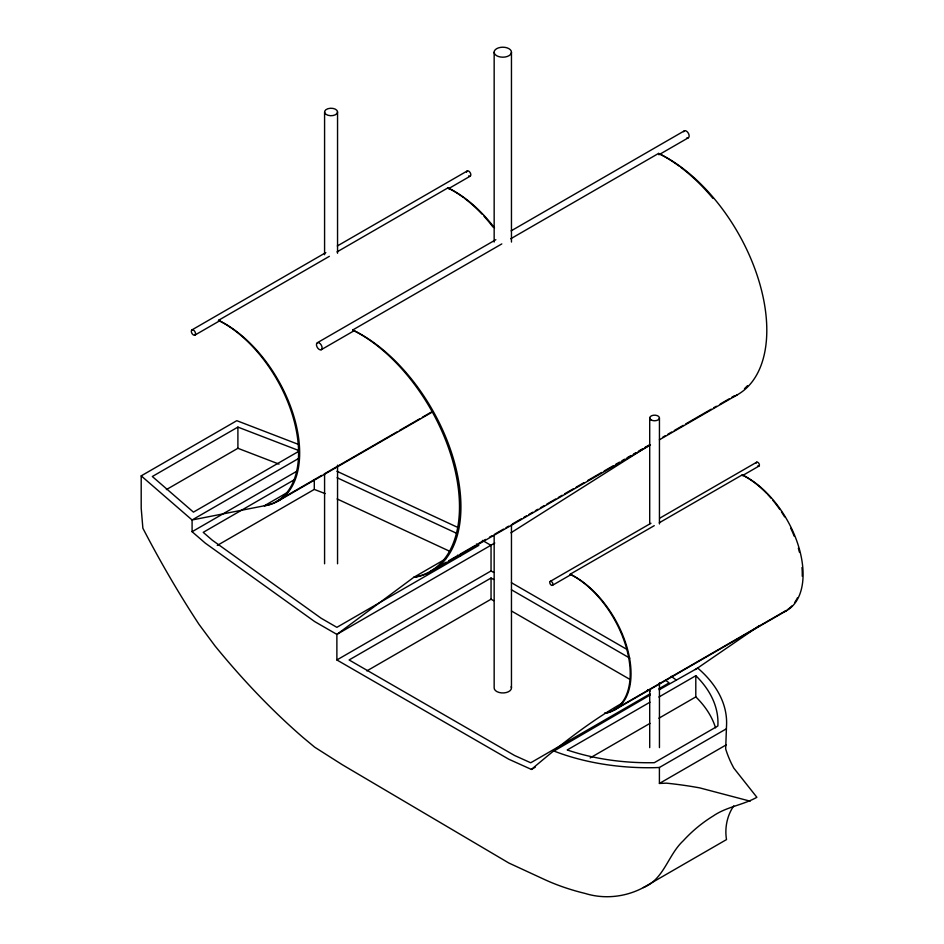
<?xml version="1.0" encoding="UTF-8"?>
<svg xmlns="http://www.w3.org/2000/svg" width="944" height="944" viewBox="0 0 944 944"><rect width="100%" height="100%" fill="white"/><g stroke="black" fill="none" stroke-linecap="round" stroke-linejoin="round"><path stroke-width="1.42" d="M298.174 444.294L236.802 420.682L141.199 475.87L141.199 508.202L142.874 528.227A568.961 257.606 69 0 0 199.007 624.35L215.02 645.944A561.114 287.318 65.1 0 0 302.941 737.394L314.694 747.188L342.176 764.652L508.84 863.017L544.393 879.454A169.342 98.849 0.6 0 0 585.245 893.472C604.467 899.431 625.671 897.048 643.36 887.596L726.514 839.582C724.555 828.124 727.092 815.498 733.759 805.869M643.36 887.596C664.092 879.265 667.927 854.945 683.314 840.715C692.07 831.157 702.112 822.802 713.157 816.017C726.455 806.79 743.081 805.067 756.876 797.291L733.759 768.05L731.435 763.519A274.385 158.415 0 0 1 725.676 748.958L726.502 726.184A169.33 97.763 0 0 0 697.71 668.057L659.148 689.816M695.457 669.532L759.531 625.553M445.733 558.86L413.873 577.256L336.878 634.392L336.878 659.962L508.84 759.247L531.425 769.431C559.993 745.076 589.752 721.617 622.391 703.009M494.774 543.024L336.878 634.392L314.694 621.589L205.249 543.107L192.092 531.708L192.092 519.979L141.199 475.87M510.928 532.805L650.145 444.707M192.01 329.869L325.833 252.603M337.303 245.983L467.304 170.935M299.165 458.159L192.092 519.979L264.367 505.772A105.952 61.171 60 0 0 294.74 423.325A105.952 61.171 60 0 0 218.477 320.346L329.362 256.331M337.008 251.918L447.893 187.891A105.952 61.171 60 0 1 463.15 197.284M194.83 335.155A2.997 1.735 60 0 0 194.086 330.577A2.997 1.735 60 0 0 191.349 331.804A2.997 1.735 60 0 0 194.83 335.155L220.318 320.441M448.459 188.729L470.124 176.221M317.408 342.707L495.836 239.693M511.129 230.867L684.459 130.791M352.69 330.011A140.585 81.172 60 0 1 455.822 467.599A140.585 81.172 60 0 1 413.873 577.256A141.27 81.562 60 0 0 454.371 467.315A141.27 81.562 60 0 0 352.69 330.011L501.807 243.918M510.728 238.773L658.57 153.424A141.27 81.562 60 0 1 679.255 166.191M321.161 349.752A4 2.313 60 0 0 320.169 343.651A4 2.313 60 0 0 316.511 345.292A4 2.313 60 0 0 321.161 349.752L354.295 330.624M658.9 154.769L688.211 137.848M298.233 450.312L237.9 427.101L152.326 476.508L193.437 512.132L298.339 451.574M166.38 489.594L237.9 448.294L279.035 464.118M192.092 531.708L296.617 471.363M295.142 479.281L203.22 532.345L212.235 540.157L321.149 618.249L336.878 627.335L478.809 545.384L476.39 543.992M288.581 491.789L264.367 505.772A105.445 60.876 60 0 0 295.826 423.526A105.445 60.876 60 0 0 218.477 320.346M277.099 501.134L321.703 475.387M324.252 473.912L396.893 431.974M399.442 430.499L419.832 418.723M422.381 417.248L431.302 412.103M277.406 501.465L432.895 411.702M217.262 545.431L314.293 489.417L325.102 493.582M430.842 571.073L434.665 568.866M437.214 567.391L446.134 562.235M448.683 560.771L457.604 555.615M460.153 554.14L475.446 545.313M477.994 543.838L485.641 539.425M489.476 537.219L492.025 535.755M494.573 534.28L503.494 529.124M506.043 527.661L508.592 526.186M512.415 523.979L521.336 518.822M523.885 517.359L526.433 515.884M528.982 514.409L532.805 512.203M535.354 510.728L537.903 509.264M540.452 507.789L544.275 505.583M546.824 504.108L555.745 498.963M558.293 497.488L562.117 495.281M564.665 493.806L573.586 488.662M576.135 487.187L583.781 482.773M587.605 480.567L601.623 472.472M604.172 470.997L613.093 465.852M615.641 464.377L619.465 462.171M622.013 460.696L624.562 459.221M627.111 457.757L630.934 455.551M633.483 454.076L636.032 452.601M638.581 451.126L642.404 448.919M644.953 447.456L648.776 445.249M662.806 437.155L665.355 435.68M667.904 434.205L671.727 431.998M674.276 430.523L683.196 425.378M685.745 423.903L711.233 409.189M713.782 407.714L716.331 406.25M720.154 404.044L729.075 398.887M731.624 397.412L734.172 395.949M431.255 571.509L650.475 444.954M659.396 439.798L737.134 394.911M336.878 659.962L491.045 570.955L493.594 572.43M493.582 579.486L491.045 578.023L349.103 659.962L514.574 755.495L530.717 762.776L650.062 693.864M366.85 670.913L491.045 599.216L493.582 600.679M550.293 581.374L650.971 523.247M659.891 518.103L756.758 462.171M570.141 574.235A79.084 45.654 60 0 1 628.149 651.62A79.084 45.654 60 0 1 604.549 713.31A79.461 45.878 60 0 0 627.335 651.466A79.461 45.878 60 0 0 570.141 574.235L654.251 525.666M659.349 522.728L742.196 474.903A79.461 45.878 60 0 1 766.41 493.122M552.405 585.339A2.254 1.298 60 0 0 551.851 581.905A2.254 1.298 60 0 0 549.786 582.837A2.254 1.298 60 0 0 552.405 585.339L571.521 574.306M742.303 475.705L758.87 466.135M614.096 709.829L786.151 610.497M614.332 710.077L786.387 610.744M658.959 688.742L669.107 682.878L665.673 680.329M650.227 694.961L553.963 751.046A169.33 97.763 0 0 0 654.652 767.673L659.408 767.484L726.172 728.933M531.425 769.431L535.248 767.224M649.979 702.183L567.238 749.949L568.323 750.338A160.669 92.76 0 0 0 654.334 762.681L717.853 726.007A160.669 92.76 0 0 0 696.471 676.341L695.799 675.727L658.888 697.038M590.153 757.914L649.979 723.375M658.888 718.231L695.799 696.92L695.799 675.727M659.408 767.484L659.408 783.449L726.172 744.899M659.408 783.449L666.44 783.154A274.385 158.415 0 0 1 691.657 786.482L699.492 787.827L750.161 801.173M336.925 471.257L456.872 527.012M337.091 477.747L456.448 533.23M337.091 498.939L449.816 551.331M457.769 555.037L460.424 556.264M482.419 540.405L491.045 545.384L491.045 570.955M511.424 582.719L627.335 649.649M511.412 589.776L629.778 658.121M511.412 610.969L629.778 679.314M647.596 689.604L650.145 691.067M671.231 676.329L675.939 679.798M695.799 696.92L696.471 697.533A160.669 92.76 0 0 1 715.54 727.836M659.443 417.968L659.443 523.92M659.443 682.866L659.443 747.613M649.708 417.968L649.708 523.92M649.708 690.217L649.708 747.613M511.459 52.191A8.649 4.991 0 0 1 498.479 56.522A8.649 4.991 0 0 1 498.479 47.873A8.649 4.991 0 0 1 511.459 52.191L511.459 242.042M511.459 524.593L511.459 687.952M494.16 52.191L494.16 242.042M494.16 534.894L494.16 687.952A8.649 4.991 0 0 0 503.943 692.908A8.649 4.991 0 0 0 511.164 686.654M491.045 578.023L491.045 599.216M337.551 111.982A6.49 3.741 0 0 1 327.828 115.227A6.49 3.741 0 0 1 327.828 108.737A6.49 3.741 0 0 1 337.551 111.982L337.551 253.263M337.551 465.18L337.551 563.78M324.583 111.982L324.583 254.727M324.583 474.006L324.583 563.78M314.293 479.528L314.293 489.417M237.9 427.101L237.9 448.294M742.196 474.903A79.084 45.654 60 0 1 798.636 546.564A79.084 45.654 60 0 1 783.78 612.019M767.366 494.101A79.461 45.878 60 0 1 771.118 498.231M772.947 500.391A79.461 45.878 60 0 1 779.85 509.5M781.479 511.908A79.461 45.878 60 0 1 784.582 516.84M790.777 528.333A79.461 45.878 60 0 1 794.234 536.239M798.341 548.181A79.461 45.878 60 0 1 799.391 552.134M801.987 567.533A79.461 45.878 60 0 1 802.247 576.241M797.397 597.941A79.461 45.878 60 0 1 794.577 602.661M791.827 605.965A79.461 45.878 60 0 1 787.367 609.73M756.227 463.138A2.254 1.298 60 0 1 757.902 462.383A2.254 1.298 60 0 1 759.401 465.18A2.254 1.298 60 0 1 757.725 465.935M447.893 187.891A105.445 60.876 60 0 1 494.503 227.905M464.306 198.146A105.952 61.171 60 0 1 482.077 214.17M483.965 216.211A105.952 61.171 60 0 1 493.028 227.091M466.938 171.206A2.997 1.735 60 0 1 470.608 173.566A2.997 1.735 60 0 1 468.59 175.95M466.596 172.209A2.997 1.735 60 0 1 466.702 171.643M658.57 153.424A140.585 81.172 60 0 1 758.657 280.038A140.585 81.172 60 0 1 733.417 396.787M680.459 167.076A141.27 81.562 60 0 1 713.003 198.452M747.495 385.683A141.27 81.562 60 0 1 744.486 388.68M683.657 131.747A4 2.313 60 0 1 688.447 133.364A4 2.313 60 0 1 686.902 137.848M651.136 419.95A4.862 2.808 0 0 0 659.278 418.688A4.862 2.808 0 0 0 653.319 415.254A4.862 2.808 0 0 0 651.136 419.95"/></g></svg>
